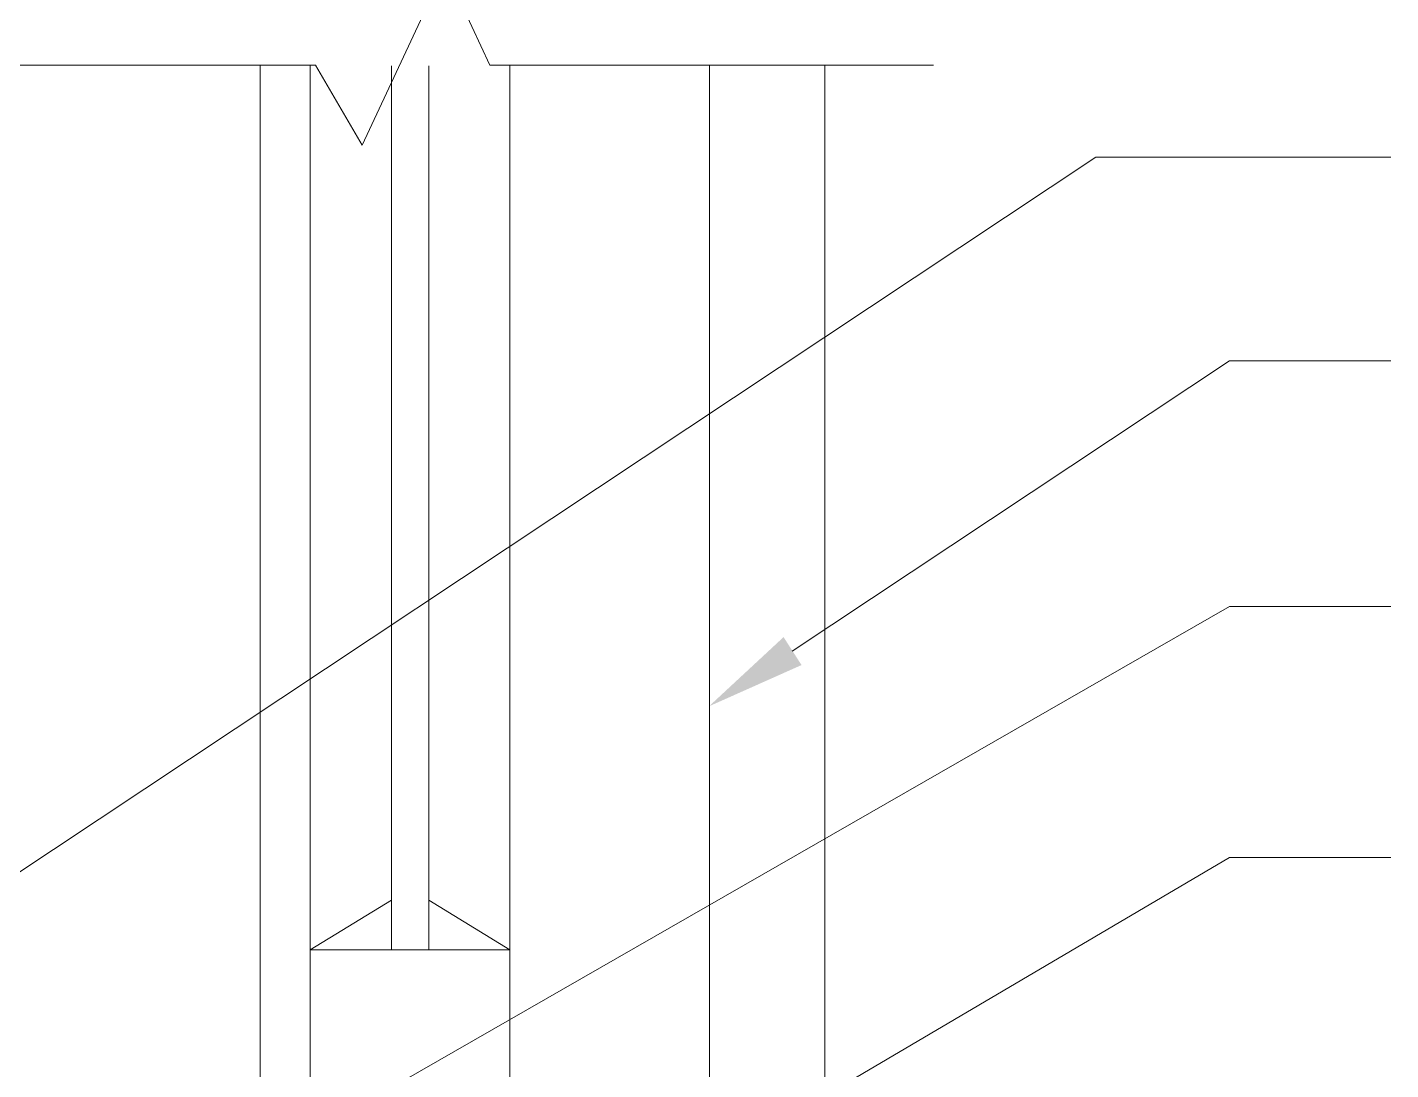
# Model space of a CAD drawing. Header units: inches. Extents: x 5 to 516, y -193 to 129.
# Drawn here: x 43.457 to 45.732, y -168.061 to -166.321 of the extents above; entities that cross this region are included whole.
import ezdxf

# ---------------------------------------------------------------- set-up
doc = ezdxf.new("R2010")
doc.units = ezdxf.units.IN
doc.header["$MEASUREMENT"] = 0
doc.layers.add('PDF7_Geometry', color=7, linetype='Continuous')
doc.layers.add('PDF7_Solid Fills', color=7, linetype='Continuous')

msp = doc.modelspace()

# ---------------------------------------------------------------- linework, layer by layer
at = {"layer": 'PDF7_Geometry', "lineweight": 15}
for points in [[(43.364664, -166.3846712), (43.9379974, -166.3846712), (44.0157752, -166.5180045), (44.1535529, -166.2224489), (44.2291085, -166.3846712), (44.9691086, -166.3846712)], [(43.8457748, -166.3857834), (43.8457748, -168.1480058)], [(43.9291081, -167.8702263), (43.9291081, -166.3857817)], [(44.0646639, -167.8613378), (44.0646639, -166.3857821)], [(44.1268858, -167.8613378), (44.1268858, -166.3857821)], [(44.2624415, -167.8702263), (44.2624415, -166.3857817)], [(44.5957749, -166.3857834), (44.5957749, -168.2280058)], [(44.7879972, -166.3857834), (44.7879972, -168.2391169)], [(42.9713308, -168.0446716), (45.2402199, -166.5380048), (45.7324423, -166.5380048)], [(44.7335527, -167.3624499), (45.4635527, -166.8780054), (45.7324417, -166.8780054)], [(44.02133, -168.1157821), (45.4635523, -167.2880042), (45.7324413, -167.2880042)], [(44.739108, -168.1335591), (45.4635525, -167.7068924), (45.7324414, -167.7068924)], [(44.1268858, -167.7780044), (44.2624414, -167.8613378), (43.929108, -167.8613378), (44.0646636, -167.7780044)], [(43.9291081, -168.2102283), (43.9291081, -167.8613394)], [(44.2624415, -167.8613394), (44.2624415, -168.2102283), (44.2546637, -168.2135616), (44.2491082, -168.2191172), (44.246886, -168.226895), (44.246886, -168.2346728), (44.2491082, -168.2424505), (44.2546637, -168.2480061), (44.2624415, -168.2513394)]]:
    msp.add_lwpolyline(points, dxfattribs=at)
at = {"layer": 'PDF7_Solid Fills', "lineweight": 50, "transparency": 33554559}
msp.add_solid([(44.7491088, -167.3857834), (44.5946643, -167.4546723), (44.7191088, -167.3391168)], dxfattribs=at)

doc.saveas('drawing.dxf')
